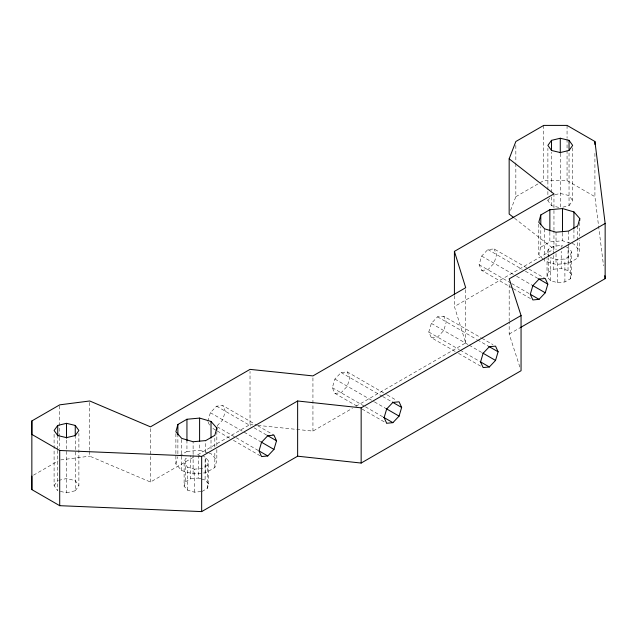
<?xml version="1.0" encoding="UTF-8"?>
<svg xmlns="http://www.w3.org/2000/svg" width="637" height="637" viewBox="0 0 637 637"><rect width="100%" height="100%" fill="white"/><g stroke="black" fill="none" stroke-linecap="round" stroke-linejoin="round"><path stroke-width="0.48" stroke-dasharray="3.19 2.39" d="M57.728 450.335L57.728 490.745L54.097 485.681L54.097 433.447M57.728 449.348L57.728 437.253M60.356 491.374L66.495 492.839L66.495 438.63M66.495 492.839L75.254 490.745L75.254 437.253M75.254 490.745L78.884 485.681L78.884 433.447M193.385 457.27L150.475 482.042L89.745 456.172L89.745 451.243M89.745 450.263L89.745 400.984M150.475 482.042L150.475 427.833M216.835 449.507L216.835 460.24L214.828 467.542L205.767 472.773L193.115 473.928L181.696 470.576L175.884 463.983L175.884 431.782M177.882 453.751L177.882 436.186M181.696 470.576L181.696 438.375M201.037 491.573L194.412 492.178L187.589 490.164L184.117 486.23L184.117 463.226L185.311 458.863L188.409 457.071M184.117 486.23L185.311 481.859L185.311 458.863M179.53 455.726L186.944 451.45L186.944 440.716M187.589 490.164L187.596 467.168L184.117 463.226M185.311 481.859L190.726 478.729L190.734 455.734M193.115 473.928L193.115 455.391M193.115 454.42L193.115 441.736M194.412 492.178L194.42 469.174L187.596 467.168M200.854 478.793L198.29 478.037L198.298 456.004M208.164 452.811L199.596 450.287L199.596 442.484M201.985 491.485L207.399 488.356L208.594 483.985L205.114 480.051L205.122 457.048L203.418 456.546M205.767 472.773L205.767 456.188M205.767 452.286L205.767 440.573M207.399 488.356L207.399 465.36L208.602 460.989L205.122 457.048M208.594 483.985L208.602 460.989M211.014 448.767L211.014 439.984M214.828 467.542L214.828 450.956M214.828 447.055L214.828 437.301M216.835 445.605L216.835 431.942M197.669 454.794L250.015 424.568L250.023 371.347M519.84 366.976L509.178 334.059L509.178 322.226M509.178 321.239L509.186 283.791M566.333 247.021L568.037 247.522L571.516 251.464L571.516 274.459L570.314 278.831L564.9 281.952L557.335 282.645L550.511 280.638L547.032 276.697L547.032 258.495M560.273 153.549L560.273 207.758L551.515 205.663L547.884 200.599L547.884 198.633M547.884 194.691L547.884 190.742M547.884 189.762L547.884 148.365M547.032 276.697L548.226 272.333L548.226 257.961M548.226 256.998L548.226 249.338L553.649 246.208L561.213 245.516L562.917 246.017M550.511 280.638L550.511 257.643L557.335 259.649L564.9 258.956L570.314 255.835L571.516 251.464M551.515 205.663L551.515 196.793M551.515 192.589L551.515 152.171M548.226 272.333L553.649 269.204L553.649 254.832M553.649 253.876L553.649 246.208M355.852 406.318L465.703 342.905L454.42 306.556L553.959 249.091L553.959 231.35M553.959 230.363L553.959 208.681M553.959 207.694L553.959 193.895M557.335 282.645L557.335 259.649M571.516 274.459L568.037 270.518L561.213 268.511L561.213 251.265M561.213 247.435L561.213 245.516M564.9 281.952L564.9 258.956M568.037 270.518L568.037 247.522M562.901 207.129L569.04 205.663L569.04 152.171M570.314 278.831L570.314 255.835M569.04 205.663L572.671 200.599L572.671 147.378M175.884 463.983L177.882 456.673M543.321 259.585L538.798 254.458L540.797 247.148L540.797 226.661M548.226 249.338L547.032 253.701L549.349 256.329M544.611 258.12L544.611 261.051L556.029 264.403L568.682 263.248L577.743 258.017L579.75 250.707L579.75 239.974M207.805 421.344L210.377 412.704L216.572 406.167L222.767 405.554L256.894 425.253M356.975 406.119L334.903 393.379L332.339 387.71L334.903 379.071L341.098 372.526L347.3 371.912L386.348 394.454M455.129 351.417L431.353 337.698L428.789 332.02L431.353 323.381L437.555 316.844L443.75 316.231L481.102 337.785M512.379 288.123L481.668 270.391L479.104 264.713L481.668 256.082L487.862 249.537L494.057 248.924L528.192 268.623M510.571 210.377L515.843 196.698L515.843 163.191M54.097 485.681L57.728 480.624M547.884 200.599L549.954 197.709M217.193 425.747L222.767 419.863L225.339 411.223L222.767 405.554M33.538 475.154L58.047 461.005M515.843 196.698L543.727 180.597L567.057 180.597L594.918 196.682L603.55 265.812M540.797 247.148L549.858 241.917L562.519 240.762L571.078 243.278M207.399 465.36L201.985 468.482L194.42 469.174M257.881 425.389L312.942 431.098L352.42 408.301M509.178 334.059L520.318 327.625M555.018 194.707L560.273 193.449L569.04 195.543L572.671 200.599M58.604 480.417L66.495 478.53L75.254 480.624L78.884 485.681M60.706 459.906L89.745 456.172M481.668 270.391L487.862 269.777L494.057 263.232L496.629 254.593L494.057 248.924M431.353 337.698L437.555 337.084L443.75 330.539L446.314 321.9L443.75 316.231M334.903 393.379L341.106 392.766L347.3 386.221L349.864 377.59L347.3 371.912M553.649 269.204L561.213 268.511M186.944 451.45L199.596 450.287M190.726 478.729L198.29 478.037M250.015 424.568L252.969 424.879M572.026 243.557L573.929 244.114L579.75 250.707M209.111 453.09L211.014 453.648L216.835 460.24M198.298 455.041L200.002 455.543M201.706 479.048L205.114 480.051M529.044 269.117L544.396 277.987M487.862 249.537L522.221 269.371M525.406 271.211L539.053 279.094M481.668 256.082L515.795 275.781M516.647 276.275L532.858 285.631M479.104 264.713L510.898 283.075M511.75 283.569L530.295 294.27M513.239 288.617L531.154 298.96M481.946 338.279L492.982 344.649M437.555 316.844L476.603 339.378M477.447 339.871L488.483 346.241M431.353 323.381L468.37 344.752M469.214 345.238L481.946 352.587M428.789 332.02L459.349 349.657M460.201 350.151L479.725 361.418M458.521 353.376L480.593 366.116M387.192 394.94L396.533 400.331M341.098 372.526L381.85 396.047M382.694 396.54L392.886 402.417M334.903 379.071L373.951 401.605M374.46 401.907L386.683 408.962M332.339 387.71L364.874 406.486M365.447 406.82L384.119 417.593M362.071 409.058L386.683 423.271M257.746 425.747L273.958 435.111M216.572 406.167L250.93 426.002M254.115 427.841L267.763 435.724M210.377 412.704L261.568 442.261M217.193 426.766L235.34 437.245M236.192 437.73L258.375 450.542M212.933 428.494L216.349 430.469M217.201 430.962L229.997 438.352M233.413 440.318L261.568 456.578M514.569 218.26L553.959 249.091M208.172 422.156L210.377 427.021M594.918 153.318L594.918 196.682M579.75 222.417L579.75 236.072M577.743 225.817L577.743 258.017M573.929 229.479L573.929 239.241M568.682 231.048L568.682 242.761M568.682 243.732L568.682 263.248M567.057 125.401L567.057 138.221M567.057 139.2L567.057 180.597M562.511 232.951L562.519 240.762M556.029 232.21L556.029 249.768M556.029 253.669L556.029 264.403M549.858 232.163L549.858 241.917M544.611 228.85L544.611 257.141M543.727 125.409L543.727 180.597M538.791 224.208L538.798 254.458M515.843 145.443L515.843 162.204M465.703 289.676L465.703 342.905M454.42 295.719L454.42 306.556M312.934 377.868L312.942 431.098M59.735 405.825L59.735 436.377M59.735 437.364L59.735 449.189"/><path stroke-width="0.96" d="M605.15 223.452L509.186 278.863L521.058 315.538L521.058 370.734L361.155 463.051L297.638 456.188L201.666 511.599L59.703 505.682L31.85 489.606L31.85 420.938L59.735 404.837L89.745 400.984L150.475 426.846L250.023 369.38L312.934 375.902L465.703 287.701L454.412 251.376L553.959 193.895L509.162 158.836L515.843 141.502L543.727 125.409L567.057 125.401L594.918 141.486L605.15 223.452L605.15 278.648L520.318 327.625M57.728 436.273L57.728 425.428L66.495 423.334L75.254 425.428L78.884 430.485L75.254 435.549L66.495 437.643L57.728 435.549L54.097 430.485L57.728 425.428M59.703 505.682L59.703 450.486L31.85 434.402L31.85 420.938M66.495 438.121L66.495 423.334M75.254 436.273L75.254 425.428M177.882 435.214L177.882 424.481L186.944 419.25L199.604 418.087L211.014 421.447L216.835 428.04L216.835 429.991M186.944 440.716L186.944 419.25M199.596 441.505L199.604 418.087M201.666 511.599L201.666 456.403L297.638 400.992L361.155 407.855L521.058 315.538M211.014 438.033L211.014 421.447M297.638 456.188L297.638 400.992M509.162 158.836L509.162 214.024L513.796 217.655M551.515 150.205L551.515 140.347L560.273 138.253L569.04 140.347L572.671 145.403L569.04 150.467L560.273 152.561L551.515 150.467L547.884 145.403L551.515 140.347M560.273 153.031L560.273 138.253M569.04 150.205L569.04 140.347M177.882 424.481L175.884 431.782L181.696 438.375L193.115 441.736L205.767 440.573L214.828 435.35L216.835 428.04M540.797 214.956L538.791 222.257L544.611 228.85L556.029 232.21L568.682 231.048L577.743 225.817L579.75 218.515L573.929 211.922L562.511 208.562L549.858 209.724L540.797 214.956L540.797 224.71M273.958 449.419L276.53 440.78L273.958 435.111L267.763 435.724L261.568 442.261L258.996 450.9L261.568 456.578L267.763 455.957L273.958 449.419L261.162 442.03M399.08 416.112L401.644 407.473L399.08 401.804L392.886 402.417L386.683 408.962L384.119 417.593L386.683 423.271L392.886 422.657L399.08 416.112L386.348 408.763M495.53 360.431L498.094 351.791L495.53 346.114L489.335 346.735L483.133 353.272L480.569 361.912L483.141 367.581L489.335 366.968L495.53 360.431L482.798 353.081M545.256 292.789L547.82 284.15L545.256 278.48L539.053 279.094L532.858 285.631L530.295 294.27L532.858 299.947L539.053 299.334L545.256 292.789L532.452 285.4M59.703 450.486L201.666 456.403M538.432 278.735L547.82 284.15M530.525 294.405L539.053 299.334M488.762 346.401L498.094 351.791M480.847 362.071L489.335 366.968M392.312 402.09L401.644 407.473M383.546 417.267L392.886 422.657M267.142 435.366L276.53 440.78M259.235 451.036L267.763 455.957M604.776 275.686L605.15 278.648M594.918 141.486L594.918 144.448M579.75 218.515L579.75 220.466M573.929 211.922L573.929 228.508M562.511 208.562L562.511 231.979M549.858 209.724L549.858 231.183M454.412 251.376L454.42 294.732M361.155 407.855L361.155 463.051M31.85 476.134L31.85 489.606"/></g></svg>
